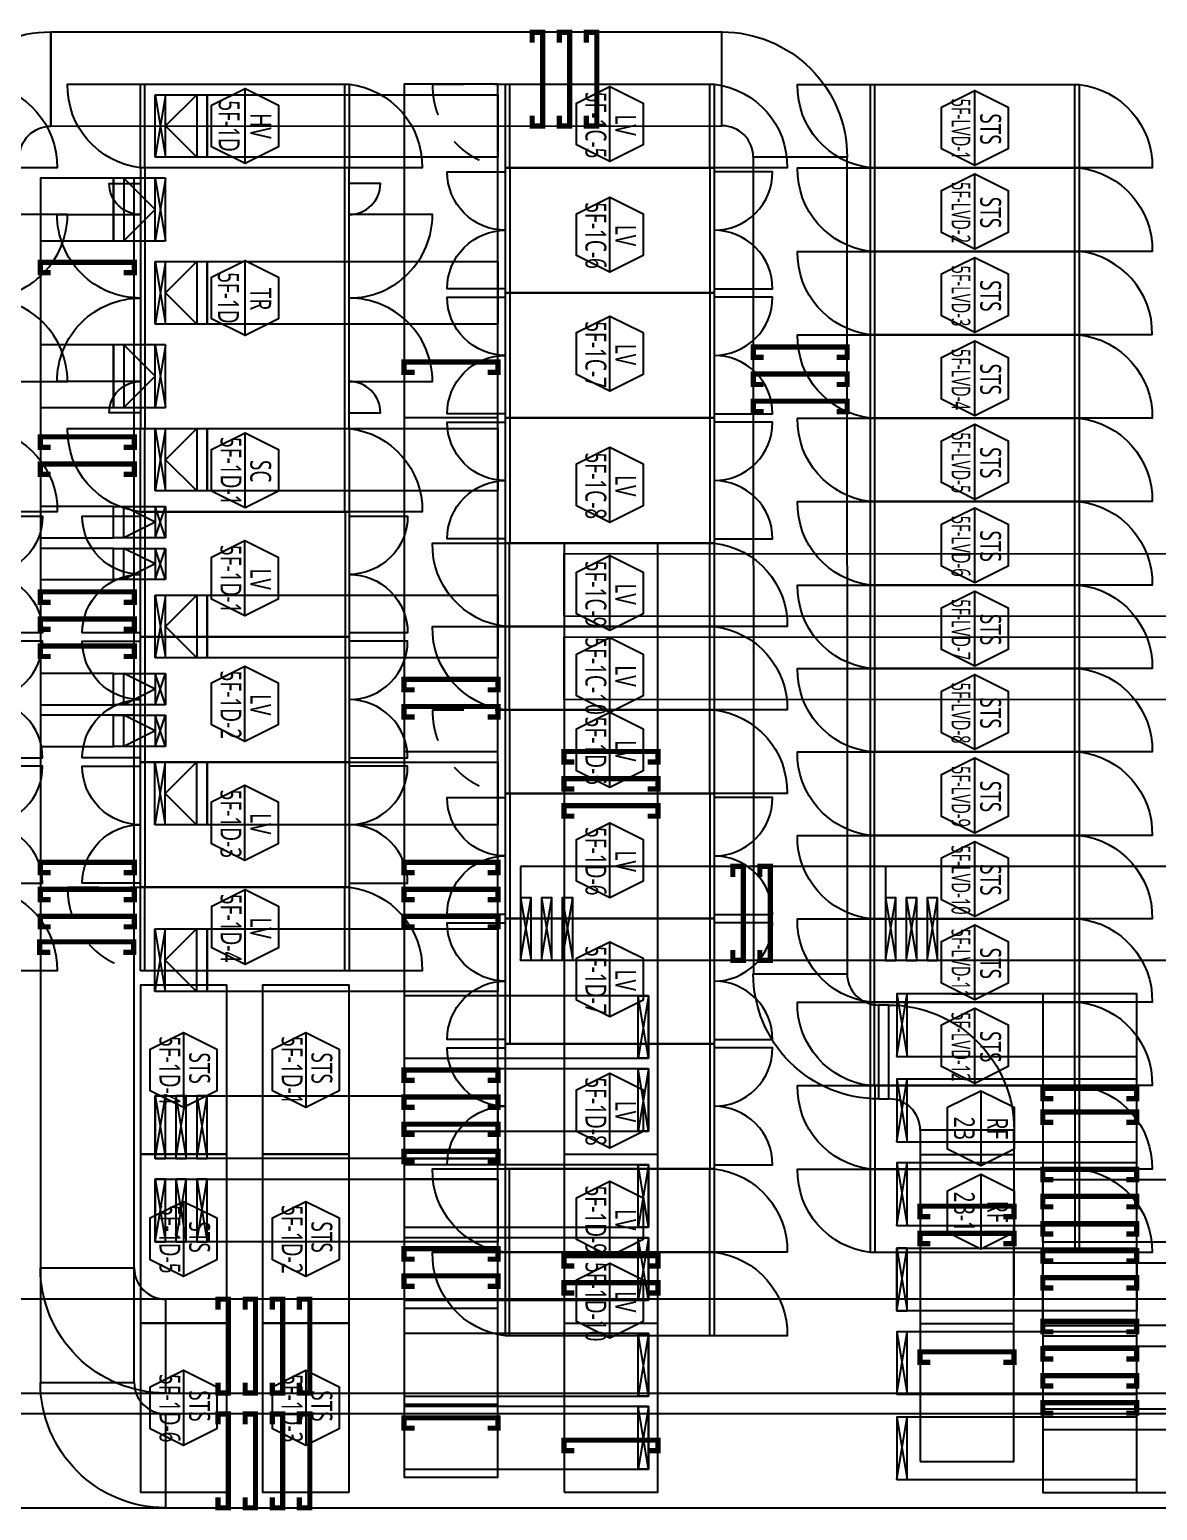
# Model space of a CAD drawing. Header units: millimetres. Extents: x -138191 to 245733, y -341087 to 835263.
# Drawn here: x 146491 to 157304, y 485530 to 499729 of the extents above; entities that cross this region are included whole.
import ezdxf
from ezdxf.enums import TextEntityAlignment as Align

# ---------------------------------------------------------------- set-up
doc = ezdxf.new("R2010")
doc.units = ezdxf.units.MM
doc.header["$LTSCALE"] = 300
doc.linetypes.add('D1', pattern=[3, 1, -1, 1])
for name, color, linetype in [('------00 Switch Gear', 3, 'Continuous'), ('------00 Switch Gear_Number', 1, 'Continuous'), ('-----26 Electrical Cable Tray_LV_STS1', 3, 'Continuous'), ('-----26 Electrical Cable Tray_LV_STS2', 2, 'Continuous'), ('-----26 Electrical Cable Tray_LV_STS3', 151, 'Continuous'), ('-----26 Electrical Cable Tray_LV_STSPDU_A', 181, 'Continuous'), ('-----26 Electrical Cable Tray_LV_STSPDU_B', 41, 'Continuous'), ('-----26 Electrical Cable Tray_LV_UPS', 6, 'Continuous')]:
    doc.layers.add(name, color=color, linetype=linetype)
doc.styles.add('ELEC', font='malgun.ttf')

# ---------------------------------------------------------------- blocks, each defined once
blk = doc.blocks.new('STS-R')
blk.add_lwpolyline([(886994, -128588), (888614, -128588), (888614, -129418), (886994, -129418), (886994, -128588)])
blk = doc.blocks.new('A$495596483691')
at = {"color": 0}
for p, q in [((100, 600), (0, 600)), ((0, 600), (0, 0)), ((500, 600), (100, 600)), ((500, 0), (500, 600)), ((0, 0), (100, 0)), ((100, 0), (500, 0))]:
    blk.add_line(p, q, dxfattribs=at)
at = {"color": 8}
for p, q in [((400, 300), (100, 600)), ((100, 600), (100, 0)), ((400, 0), (400, 600)), ((400, 600), (500, 0)), ((500, 600), (400, 0)), ((400, 300), (100, 0))]:
    blk.add_line(p, q, dxfattribs=at)
blk = doc.blocks.new('A$550585017316')
at = {"color": 0}
for p, q in [((400, 300), (0, 300)), ((0, 300), (0, 0)), ((500, 300), (400, 300)), ((500, 0), (500, 300)), ((0, 0), (400, 0)), ((400, 0), (500, 0))]:
    blk.add_line(p, q, dxfattribs=at)
at = {"color": 8}
for p, q in [((100, 0), (0, 300)), ((0, 0), (100, 300)), ((100, 150), (400, 300)), ((100, 300), (100, 0)), ((400, 0), (400, 300)), ((100, 150), (400, 0))]:
    blk.add_line(p, q, dxfattribs=at)

msp = doc.modelspace()

# ---------------------------------------------------------------- linework, layer by layer
at = {"layer": '------00 Switch Gear'}
for p, q in [((147594, 498405, 0), (147594, 499205, 0)), ((149512, 498405, 0), (149512, 499205, 0)), ((151094, 498405, 0), (151094, 499205, 0)), ((153012, 498405, 0), (153012, 499205, 0)), ((154593, 498403, 0), (154593, 499203, 0)), ((156513, 498403, 0), (156513, 499203, 0)), ((147598, 495905, 0), (147598, 498405, 0)), ((149512, 495905, 0), (149512, 498405, 0)), ((151096, 498405, 0), (151096, 497205, 0)), ((153014, 498405, 0), (153014, 497205, 0)), ((154593, 497603, 0), (154593, 498403, 0)), ((156513, 497603, 0), (156513, 498403, 0)), ((154593, 496803, 0), (154593, 497603, 0)), ((156513, 496803, 0), (156513, 497603, 0)), ((151096, 497205, 0), (151096, 496005, 0)), ((153014, 497205, 0), (153014, 496005, 0)), ((154593, 496003, 0), (154593, 496803, 0)), ((156513, 496003, 0), (156513, 496803, 0)), ((151096, 496005, 0), (151096, 494805, 0)), ((153014, 496005, 0), (153014, 494805, 0)), ((154593, 495203, 0), (154593, 496003, 0)), ((156513, 495203, 0), (156513, 496003, 0)), ((147594, 495105, 0), (147594, 495905, 0)), ((149514, 495105, 0), (149514, 495905, 0)), ((154593, 494403, 0), (154593, 495203, 0)), ((156513, 494403, 0), (156513, 495203, 0)), ((147597, 495105, 0), (147597, 493905, 0)), ((149515, 495105, 0), (149515, 493905, 0)), ((151093, 494005, 0), (151093, 494805, 0)), ((153013, 494005, 0), (153013, 494805, 0)), ((154593, 493603, 0), (154593, 494403, 0)), ((156513, 493603, 0), (156513, 494403, 0)), ((151093, 493205, 0), (151093, 494005, 0)), ((153013, 493205, 0), (153013, 494005, 0)), ((147597, 493905, 0), (147597, 492705, 0)), ((149515, 493905, 0), (149515, 492705, 0)), ((154593, 492803, 0), (154593, 493603, 0)), ((156513, 492803, 0), (156513, 493603, 0)), ((151094, 492405, 0), (151094, 493205, 0)), ((153012, 492405, 0), (153012, 493205, 0)), ((154592, 492003, 0), (154592, 492803, 0)), ((156512, 492003, 0), (156512, 492803, 0)), ((147597, 492705, 0), (147597, 491505, 0)), ((149515, 492705, 0), (149515, 491505, 0)), ((151096, 492405, 0), (151096, 491205, 0)), ((153014, 492405, 0), (153014, 491205, 0)), ((154592, 491203, 0), (154592, 492003, 0)), ((156512, 491203, 0), (156512, 492003, 0)), ((147595, 490705, 0), (147595, 491505, 0)), ((149513, 490705, 0), (149513, 491505, 0)), ((151096, 491205, 0), (151096, 490005, 0)), ((153014, 491205, 0), (153014, 490005, 0)), ((154592, 490403, 0), (154592, 491203, 0)), ((156512, 490403, 0), (156512, 491203, 0)), ((154592, 489603, 0), (154592, 490403, 0)), ((156512, 489603, 0), (156512, 490403, 0)), ((153014, 490005, 0), (153014, 488805, 0)), ((154595, 489603, 0), (154595, 488803, 0)), ((156513, 489603, 0), (156513, 488803, 0)), ((151093, 488005, 0), (151093, 488805, 0)), ((153013, 488005, 0), (153013, 488805, 0)), ((154595, 488803, 0), (154595, 488003, 0)), ((156513, 488803, 0), (156513, 488003, 0)), ((151093, 487205, 0), (151093, 488005, 0)), ((153013, 487205, 0), (153013, 488005, 0))]:
    msp.add_line(p, q, dxfattribs=at)
at = {"layer": '------00 Switch Gear', "elevation": 0}
for points in [[(146054, 499205, -0.385743), (146754, 498405), (146054, 498405)], [(147554, 498405, -0.385743), (146854, 499205), (147554, 499205)], [(149554, 499205, -0.385743), (150254, 498405), (149554, 498405)], [(153054, 499205, -0.385743), (153754, 498405), (153054, 498405)], [(154553, 498403, -0.385743), (153853, 499203), (154553, 499203)], [(156555, 499203, -0.385743), (157255, 498403), (156555, 498403)], [(154553, 497603, -0.385743), (153853, 498403), (154553, 498403)], [(156555, 498403, -0.385743), (157255, 497603), (156555, 497603)], [(146054, 496055), (146354, 496055, 0.414214), (146054, 496355), (146854, 496355, 0.414214), (146054, 497155, 0.414214), (146854, 497955), (146054, 497955, 0.414214), (146354, 498255), (146054, 498255)], [(147554, 496055), (147254, 496055, -0.414214), (147554, 496355), (146754, 496355, -0.414214), (147554, 497155, -0.414214), (146754, 497955), (147554, 497955, -0.414214), (147254, 498255), (147554, 498255)], [(149554, 496055), (149854, 496055, 0.414214), (149554, 496355), (150354, 496355, 0.414214), (149554, 497155, 0.414214), (150354, 497955), (149554, 497955, 0.414214), (149854, 498255), (149554, 498255)], [(151054, 497245), (150494, 497245, -0.414214), (151054, 497805, -0.414214), (150494, 498365), (151054, 498365)], [(153054, 497245), (153614, 497245, 0.414214), (153054, 497805, 0.414214), (153614, 498365), (153614, 498365), (153054, 498365)], [(154553, 496803, -0.385743), (153853, 497603), (154553, 497603)], [(151054, 496045), (150494, 496045, -0.414214), (151054, 496605, -0.414214), (150494, 497165), (151054, 497165)], [(153054, 496045), (153614, 496045, 0.414214), (153054, 496605, 0.414214), (153614, 497165), (153614, 497165), (153054, 497165)], [(154553, 496003, -0.385743), (153853, 496803), (154553, 496803)], [(156555, 496803, -0.385743), (157255, 496003), (156555, 496003)], [(154553, 495203, -0.385743), (153853, 496003), (154553, 496003)], [(156555, 496003, -0.385743), (157255, 495203), (156555, 495203)], [(146056, 495905, -0.385743), (146756, 495105), (146056, 495105)], [(147554, 495105, -0.385743), (146854, 495905), (147554, 495905)], [(149556, 495905, -0.385743), (150256, 495105), (149556, 495105)], [(151054, 494845), (150494, 494845, -0.414214), (151054, 495405, -0.414214), (150494, 495965), (151054, 495965)], [(151054, 494845), (150494, 494845, -0.414214), (151054, 495405, -0.414214), (150494, 495965), (151054, 495965)], [(153054, 494845), (153614, 494845, 0.414214), (153054, 495405, 0.414214), (153614, 495965), (153614, 495965), (153054, 495965)], [(154553, 494403, -0.385743), (153853, 495203), (154553, 495203)], [(156555, 495203, -0.385743), (157255, 494403), (156555, 494403)], [(146055, 495065), (146615, 495065), (146615, 495065, -0.414214), (146055, 494505, -0.414214), (146615, 493945), (146055, 493945)], [(147555, 493945), (146995, 493945, -0.414214), (147555, 494505, -0.414214), (146995, 495065), (147555, 495065)], [(149555, 495065), (150115, 495065), (150115, 495065, -0.414214), (149555, 494505, -0.414214), (150115, 493945), (149555, 493945)], [(151053, 494005, -0.385743), (150353, 494805), (151053, 494805)], [(153055, 494805, -0.385743), (153755, 494005), (153055, 494005)], [(154553, 493603, -0.385743), (153853, 494403), (154553, 494403)], [(156555, 494403, -0.385743), (157255, 493603), (156555, 493603)], [(151053, 493205, -0.385743), (150353, 494005), (151053, 494005)], [(153055, 494005, -0.385743), (153755, 493205), (153055, 493205)], [(146055, 492745), (146615, 492745, 0.414214), (146055, 493305, 0.414214), (146615, 493865), (146615, 493865), (146055, 493865)], [(147555, 492745), (146995, 492745, -0.414214), (147555, 493305, -0.414214), (146995, 493865), (147555, 493865)], [(149555, 492745), (150115, 492745, 0.414214), (149555, 493305, 0.414214), (150115, 493865), (150115, 493865), (149555, 493865)], [(154553, 492803, -0.385743), (153853, 493603), (154553, 493603)], [(156555, 493603, -0.385743), (157255, 492803), (156555, 492803)], [(153054, 493205, -0.385743), (153754, 492405), (153054, 492405)], [(154552, 492003, -0.385743), (153852, 492803), (154552, 492803)], [(156554, 492803, -0.385743), (157254, 492003), (156554, 492003)], [(146055, 491545), (146615, 491545, 0.414214), (146055, 492105, 0.414214), (146615, 492665), (146615, 492665), (146055, 492665)], [(147555, 491545), (146995, 491545, -0.414214), (147555, 492105, -0.414214), (146995, 492665), (147555, 492665)], [(149555, 491545), (150115, 491545, 0.414214), (149555, 492105, 0.414214), (150115, 492665), (150115, 492665), (149555, 492665)], [(151054, 491245), (150494, 491245, -0.414214), (151054, 491805, -0.414214), (150494, 492365), (151054, 492365)], [(153054, 491245), (153614, 491245, 0.414214), (153054, 491805, 0.414214), (153614, 492365), (153614, 492365), (153054, 492365)], [(154552, 491203, -0.385743), (153852, 492003), (154552, 492003)], [(156554, 492003, -0.385743), (157254, 491203), (156554, 491203)], [(146055, 491505, -0.385743), (146755, 490705), (146055, 490705)], [(149555, 491505, -0.385743), (150255, 490705), (149555, 490705)], [(151054, 490045), (150494, 490045, -0.414214), (151054, 490605, -0.414214), (150494, 491165), (151054, 491165)], [(153054, 490045), (153614, 490045, 0.414214), (153054, 490605, 0.414214), (153614, 491165), (153614, 491165), (153054, 491165)], [(154552, 490403, -0.385743), (153852, 491203), (154552, 491203)], [(156554, 491203, -0.385743), (157254, 490403), (156554, 490403)], [(154552, 489603, -0.385743), (153852, 490403), (154552, 490403)], [(156554, 490403, -0.385743), (157254, 489603), (156554, 489603)], [(151054, 488845), (150494, 488845, -0.414214), (151054, 489405, -0.414214), (150494, 489965), (151054, 489965)], [(151054, 488845), (150494, 488845, -0.414214), (151054, 489405, -0.414214), (150494, 489965), (151054, 489965)], [(151054, 488845), (150494, 488845, -0.414214), (151054, 489405, -0.414214), (150494, 489965), (151054, 489965)], [(151054, 488845), (150494, 488845, -0.414214), (151054, 489405, -0.414214), (150494, 489965), (151054, 489965)], [(153054, 488845), (153614, 488845, 0.414214), (153054, 489405, 0.414214), (153614, 489965), (153614, 489965), (153054, 489965)], [(154553, 488803, -0.385743), (153853, 489603), (154553, 489603)], [(156553, 489603, -0.385743), (157253, 488803), (156553, 488803)], [(151053, 488005, -0.385743), (150353, 488805), (151053, 488805)], [(153055, 488805, -0.385743), (153755, 488005), (153055, 488005)], [(154553, 488003, -0.385743), (153853, 488803), (154553, 488803)], [(156553, 488803, -0.385743), (157253, 488003), (156553, 488003)], [(151053, 487205, -0.385743), (150353, 488005), (151053, 488005)], [(153055, 488005, -0.385743), (153755, 487205), (153055, 487205)]]:
    msp.add_lwpolyline(points, format="xyb", dxfattribs=at)
for points in [[(147554, 498405), (147554, 499205), (149554, 499205), (149554, 498405)], [(151054, 498405), (151054, 499205), (153054, 499205), (153054, 498405)], [(154553, 498403), (154553, 499203), (156555, 499203), (156555, 498403)], [(149554, 495905), (149554, 498405), (147554, 498405), (147554, 495905)], [(153054, 498405), (153054, 497205), (151054, 497205), (151054, 498405)], [(154553, 497603), (154553, 498403), (156555, 498403), (156555, 497603)], [(154553, 496803), (154553, 497603), (156555, 497603), (156555, 496803)], [(153054, 497205), (153054, 496005), (151054, 496005), (151054, 497205)], [(154553, 496003), (154553, 496803), (156555, 496803), (156555, 496003)], [(153054, 496005), (153054, 494805), (151054, 494805), (151054, 496005)], [(154553, 495203), (154553, 496003), (156555, 496003), (156555, 495203)], [(147554, 495105), (147554, 495905), (149556, 495905), (149556, 495105)], [(154553, 494403), (154553, 495203), (156555, 495203), (156555, 494403)], [(149555, 495105), (149555, 493905), (147555, 493905), (147555, 495105)], [(151053, 494005), (151053, 494805), (153055, 494805), (153055, 494005)], [(154553, 493603), (154553, 494403), (156555, 494403), (156555, 493603)], [(151053, 493205), (151053, 494005), (153055, 494005), (153055, 493205)], [(149555, 493905), (149555, 492705), (147555, 492705), (147555, 493905)], [(154553, 492803), (154553, 493603), (156555, 493603), (156555, 492803)], [(151054, 492405), (151054, 493205), (153054, 493205), (153054, 492405)], [(154552, 492003), (154552, 492803), (156554, 492803), (156554, 492003)], [(149555, 492705), (149555, 491505), (147555, 491505), (147555, 492705)], [(153054, 492405), (153054, 491205), (151054, 491205), (151054, 492405)], [(154552, 491203), (154552, 492003), (156554, 492003), (156554, 491203)], [(147555, 490705), (147555, 491505), (149555, 491505), (149555, 490705)], [(153054, 491205), (153054, 490005), (151054, 490005), (151054, 491205)], [(154552, 490403), (154552, 491203), (156554, 491203), (156554, 490403)], [(154552, 489603), (154552, 490403), (156554, 490403), (156554, 489603)], [(153054, 490005), (153054, 488805), (151054, 488805), (151054, 490005)], [(156553, 489603), (156553, 488803), (154553, 488803), (154553, 489603)], [(151053, 488005), (151053, 488805), (153055, 488805), (153055, 488005)], [(156553, 488803), (156553, 488003), (154553, 488003), (154553, 488803)], [(151053, 487205), (151053, 488005), (153055, 488005), (153055, 487205)]]:
    msp.add_lwpolyline(points, close=True, dxfattribs=at)
at = {"layer": '------00 Switch Gear', "linetype": 'D1', "elevation": 0}
for points in [[(151054, 498405, -0.385743), (150354, 499205), (151054, 499205)], [(151054, 492405, -0.385743), (150354, 493205), (151054, 493205)], [(147555, 490705, -0.385743), (146855, 491505), (147555, 491505)]]:
    msp.add_lwpolyline(points, format="xyb", dxfattribs=at)
at = {"layer": '------00 Switch Gear', "elevation": 0}
msp.add_lwpolyline([(157255, 496803), (156555, 496803)], dxfattribs=at)
at = {"layer": '------00 Switch Gear'}
msp.add_arc((156463, 496817, 0), 791, 358.9984, 83.3735, dxfattribs=at)
at = {"layer": '------00 Switch Gear_Number', "elevation": 0}
for points in [[(148556, 498445), (148556, 499165), (148876, 499005), (148876, 498605), (148556, 498445), (148236, 498605), (148236, 499005), (148556, 499165)], [(152054, 498463), (152054, 499183), (152374, 499024), (152374, 498623), (152054, 498463), (151734, 498623), (151734, 499024), (152054, 499183)], [(155554, 498425), (155554, 499145), (155874, 498986), (155874, 498585), (155554, 498425), (155234, 498585), (155234, 498986), (155554, 499145)], [(155554, 497625), (155554, 498345), (155874, 498186), (155874, 497785), (155554, 497625), (155234, 497785), (155234, 498186), (155554, 498345)], [(152054, 497404), (152054, 498124), (152374, 497964), (152374, 497564), (152054, 497404), (151734, 497564), (151734, 497964), (152054, 498124)], [(155554, 496825), (155554, 497545), (155874, 497386), (155874, 496985), (155554, 496825), (155234, 496985), (155234, 497386), (155554, 497545)], [(148556, 496795), (148556, 497515), (148876, 497355), (148876, 496955), (148556, 496795), (148236, 496955), (148236, 497355), (148556, 497515)], [(152054, 496263), (152054, 496983), (152374, 496824), (152374, 496423), (152054, 496263), (151734, 496423), (151734, 496824), (152054, 496983)], [(155554, 496025), (155554, 496745), (155874, 496586), (155874, 496185), (155554, 496025), (155234, 496185), (155234, 496586), (155554, 496745)], [(148556, 495144), (148556, 495864), (148876, 495704), (148876, 495304), (148556, 495144), (148236, 495304), (148236, 495704), (148556, 495864)], [(155554, 495225), (155554, 495945), (155874, 495786), (155874, 495385), (155554, 495225), (155234, 495385), (155234, 495786), (155554, 495945)], [(152054, 495004), (152054, 495724), (152374, 495564), (152374, 495164), (152054, 495004), (151734, 495164), (151734, 495564), (152054, 495724)], [(155554, 494425), (155554, 495145), (155874, 494986), (155874, 494585), (155554, 494425), (155234, 494585), (155234, 494986), (155554, 495145)], [(148555, 494109), (148555, 494829), (148875, 494669), (148875, 494268), (148555, 494109), (148235, 494268), (148235, 494669), (148555, 494829)], [(152054, 493966), (152054, 494686), (152374, 494527), (152374, 494126), (152054, 493966), (151734, 494126), (151734, 494527), (152054, 494686)], [(155554, 493625), (155554, 494345), (155874, 494186), (155874, 493785), (155554, 493625), (155234, 493785), (155234, 494186), (155554, 494345)], [(152054, 493180), (152054, 493900), (152374, 493741), (152374, 493340), (152054, 493180), (151734, 493340), (151734, 493741), (152054, 493900)], [(148555, 492904), (148555, 493624), (148875, 493464), (148875, 493064), (148555, 492904), (148235, 493064), (148235, 493464), (148555, 493624)], [(155554, 492825), (155554, 493545), (155874, 493386), (155874, 492985), (155554, 492825), (155234, 492985), (155234, 493386), (155554, 493545)], [(152054, 492463), (152054, 493183), (152374, 493024), (152374, 492623), (152054, 492463), (151734, 492623), (151734, 493024), (152054, 493183)], [(155554, 492025), (155554, 492745), (155874, 492586), (155874, 492185), (155554, 492025), (155234, 492185), (155234, 492586), (155554, 492745)], [(148555, 491763), (148555, 492483), (148875, 492324), (148875, 491923), (148555, 491763), (148235, 491923), (148235, 492324), (148555, 492483)], [(152054, 491404), (152054, 492124), (152374, 491964), (152374, 491564), (152054, 491404), (151734, 491564), (151734, 491964), (152054, 492124)], [(155554, 491225), (155554, 491945), (155874, 491786), (155874, 491385), (155554, 491225), (155234, 491385), (155234, 491786), (155554, 491945)], [(148557, 490763), (148557, 491483), (148877, 491324), (148877, 490923), (148557, 490763), (148237, 490923), (148237, 491324), (148557, 491483)], [(155554, 490425), (155554, 491145), (155874, 490986), (155874, 490585), (155554, 490425), (155234, 490585), (155234, 490986), (155554, 491145)], [(152054, 490263), (152054, 490983), (152374, 490824), (152374, 490423), (152054, 490263), (151734, 490423), (151734, 490824), (152054, 490983)], [(155554, 489625), (155554, 490345), (155874, 490186), (155874, 489785), (155554, 489625), (155234, 489785), (155234, 490186), (155554, 490345)], [(152054, 489004), (152054, 489724), (152374, 489564), (152374, 489164), (152054, 489004), (151734, 489164), (151734, 489564), (152054, 489724)], [(152054, 487966), (152054, 488686), (152374, 488527), (152374, 488126), (152054, 487966), (151734, 488126), (151734, 488527), (152054, 488686)], [(152054, 487180), (152054, 487900), (152374, 487741), (152374, 487340), (152054, 487180), (151734, 487340), (151734, 487741), (152054, 487900)]]:
    msp.add_lwpolyline(points, dxfattribs=at)
at = {"layer": '------00 Switch Gear_Number', "color": 1, "elevation": 0}
for points in [[(147966, 490113), (147966, 489393), (147646, 489553), (147646, 489954), (147966, 490113), (148286, 489954), (148286, 489553), (147966, 489393)], [(149138, 490113), (149138, 489393), (148818, 489553), (148818, 489954), (149138, 490113), (149458, 489954), (149458, 489553), (149138, 489393)], [(155612, 489554), (155612, 488834), (155292, 488994), (155292, 489395), (155612, 489554), (155932, 489395), (155932, 488994), (155612, 488834)], [(155612, 488754), (155612, 488034), (155292, 488194), (155292, 488595), (155612, 488754), (155932, 488595), (155932, 488194), (155612, 488034)], [(147966, 488493), (147966, 487773), (147646, 487933), (147646, 488334), (147966, 488493), (148286, 488334), (148286, 487933), (147966, 487773)], [(149138, 488493), (149138, 487773), (148818, 487933), (148818, 488334), (149138, 488493), (149458, 488334), (149458, 487933), (149138, 487773)], [(147966, 486873), (147966, 486153), (147646, 486313), (147646, 486714), (147966, 486873), (148286, 486714), (148286, 486313), (147966, 486153)], [(149138, 486873), (149138, 486153), (148818, 486313), (148818, 486714), (149138, 486873), (149458, 486714), (149458, 486313), (149138, 486153)]]:
    msp.add_lwpolyline(points, dxfattribs=at)
at = {"layer": '-----26 Electrical Cable Tray_LV_STS1', "elevation": 0}
for points in [[(151615, 488945), (152515, 488945), (152515, 494805), (151615, 494805)], [(151615, 487325), (152515, 487325), (152515, 494805), (151615, 494805)], [(151615, 485705), (152515, 485705), (152515, 494805), (151615, 494805)], [(158294, 494103), (151615, 494105), (151615, 494705), (158294, 494703)], [(151615, 494105), (151615, 494705), (158494, 494703), (158494, 494103)], [(151615, 494105), (151615, 494705), (158694, 494703), (158694, 494103)], [(158294, 493303), (151615, 493305), (151615, 493905), (158294, 493903)], [(151615, 493305), (151615, 493905), (158494, 493903), (158494, 493303)], [(151615, 493305), (151615, 493905), (158694, 493903), (158694, 493303)], [(154906, 489065), (154906, 489665), (154806, 489665), (154806, 489065)], [(154806, 489065), (157105, 489065), (157105, 489665), (154806, 489665)], [(156205, 487303), (157105, 487303), (157105, 489665), (156205, 489665)], [(156205, 485703), (157105, 485703), (157105, 488803), (156205, 488803)], [(156205, 487203), (157105, 487203), (157105, 488803), (156205, 488803)], [(158694, 488103), (156205, 488103), (156205, 488703), (158694, 488703)], [(154906, 487445), (154906, 488045), (154806, 488045), (154806, 487445)], [(157105, 487445), (154806, 487445), (154806, 488045), (157105, 488045)], [(158294, 487303), (156205, 487303), (156205, 487903), (158294, 487903)], [(158694, 487303), (156205, 487303), (156205, 487903), (158694, 487903)], [(154906, 485825), (154906, 486425), (154806, 486425), (154806, 485825)], [(154806, 485825), (157105, 485825), (157105, 486425), (154806, 486425)]]:
    msp.add_lwpolyline(points, close=True, dxfattribs=at)
at = {"layer": '-----26 Electrical Cable Tray_LV_STS1', "ltscale": 7.5, "const_width": 50, "elevation": 0}
for points in [[(151715, 492707), (151615, 492707), (151615, 492807), (152515, 492807), (152515, 492707), (152415, 492707)], [(151715, 492447), (151615, 492447), (151615, 492547), (152515, 492547), (152515, 492447), (152415, 492447)], [(151715, 492187), (151615, 492187), (151615, 492287), (152515, 492287), (152515, 492187), (152415, 492187)], [(156305, 489251), (156205, 489251), (156205, 489351), (157105, 489351), (157105, 489251), (157005, 489251)], [(156305, 488181), (156205, 488181), (156205, 488281), (157105, 488281), (157105, 488181), (157005, 488181)], [(156305, 487921), (156205, 487921), (156205, 488021), (157105, 488021), (157105, 487921), (157005, 487921)], [(151715, 487873), (151615, 487873), (151615, 487973), (152515, 487973), (152515, 487873), (152415, 487873)], [(156305, 487662), (156205, 487662), (156205, 487762), (157105, 487762), (157105, 487662), (157005, 487662)], [(151715, 487614), (151615, 487614), (151615, 487714), (152515, 487714), (152515, 487614), (152415, 487614)], [(156305, 486462), (156205, 486462), (156205, 486562), (157105, 486562), (157105, 486462), (157005, 486462)], [(151715, 486103), (151615, 486103), (151615, 486203), (152515, 486203), (152515, 486103), (152415, 486103)]]:
    msp.add_lwpolyline(points, dxfattribs=at)
at = {"layer": '-----26 Electrical Cable Tray_LV_STS1', "elevation": 0}
for points in [[(154806, 489065), (154906, 489665)], [(154806, 489665), (154906, 489065)], [(154806, 487445), (154906, 488045)], [(154806, 488045), (154906, 487445)], [(154806, 485825), (154906, 486425)], [(154806, 486425), (154906, 485825)]]:
    msp.add_lwpolyline(points, dxfattribs=at)
at = {"layer": '-----26 Electrical Cable Tray_LV_STS2', "elevation": 0}
for points in [[(154906, 489883), (154906, 490483), (154806, 490483), (154806, 489883)], [(154806, 489883), (157105, 489883), (157105, 490483), (154806, 490483)], [(157105, 490483), (156205, 490483), (156205, 486503), (157105, 486503)], [(150981, 489765), (150081, 489765), (150081, 488905), (150981, 488905)], [(150081, 489165), (152426, 489165), (152426, 489765), (150081, 489765)], [(152326, 489165), (152326, 489765), (152426, 489765), (152426, 489165)], [(147693, 489505), (150981, 489505), (150981, 488905), (147693, 488905)], [(147793, 488905), (147793, 489505), (147693, 489505), (147693, 488905)], [(147993, 488905), (147993, 489505), (147893, 489505), (147893, 488905)], [(148193, 488905), (148193, 489505), (148093, 489505), (148093, 488905)], [(150981, 489494), (150081, 489494), (150081, 487468), (150981, 487468)], [(154906, 488263), (154906, 488863), (154806, 488863), (154806, 488263)], [(154806, 488263), (157105, 488263), (157105, 488863), (154806, 488863)], [(157105, 488863), (156205, 488863), (156205, 485703), (157105, 485703)], [(147693, 488705), (150981, 488705), (150981, 488105), (147693, 488105)], [(147793, 488105), (147793, 488705), (147693, 488705), (147693, 488105)], [(147993, 488105), (147993, 488705), (147893, 488705), (147893, 488105)], [(148193, 488105), (148193, 488705), (148093, 488705), (148093, 488105)], [(150981, 488705), (150081, 488705), (150081, 485847), (150981, 485847)], [(150081, 487545), (152426, 487545), (152426, 488145), (150081, 488145)], [(152326, 487545), (152326, 488145), (152426, 488145), (152426, 487545)], [(154906, 486643), (154906, 487243), (154806, 487243), (154806, 486643)], [(154806, 486643), (157105, 486643), (157105, 487243), (154806, 487243)], [(157105, 487243), (156205, 487243), (156205, 485703), (157105, 485703)], [(158694, 487103), (156205, 487103), (156205, 486503), (158694, 486503)], [(150081, 485925), (152426, 485925), (152426, 486525), (150081, 486525)], [(152326, 485925), (152326, 486525), (152426, 486525), (152426, 485925)], [(158694, 486303), (156205, 486303), (156205, 485703), (158694, 485703)]]:
    msp.add_lwpolyline(points, close=True, dxfattribs=at)
for points in [[(154806, 489883), (154906, 490483)], [(154806, 490483), (154906, 489883)], [(152426, 489165), (152326, 489765)], [(152426, 489765), (152326, 489165)], [(147693, 488905), (147793, 489505)], [(147693, 489505), (147793, 488905)], [(147893, 488905), (147993, 489505)], [(147893, 489505), (147993, 488905)], [(148093, 488905), (148193, 489505)], [(148093, 489505), (148193, 488905)], [(154806, 488263), (154906, 488863)], [(154806, 488863), (154906, 488263)], [(147693, 488105), (147793, 488705)], [(147693, 488705), (147793, 488105)], [(147893, 488105), (147993, 488705)], [(147893, 488705), (147993, 488105)], [(148093, 488105), (148193, 488705)], [(148093, 488705), (148193, 488105)], [(152426, 487545), (152326, 488145)], [(152426, 488145), (152326, 487545)], [(154806, 486643), (154906, 487243)], [(154806, 487243), (154906, 486643)], [(152426, 486525), (152326, 485925)], [(152426, 485925), (152326, 486525)]]:
    msp.add_lwpolyline(points, dxfattribs=at)
at = {"layer": '-----26 Electrical Cable Tray_LV_STS2', "ltscale": 7.5, "const_width": 50, "elevation": 0}
for points in [[(156305, 489478), (156205, 489478), (156205, 489578), (157105, 489578), (157105, 489478), (157005, 489478)], [(150181, 489134), (150081, 489134), (150081, 489234), (150981, 489234), (150981, 489134), (150881, 489134)], [(150181, 488874), (150081, 488874), (150081, 488974), (150981, 488974), (150981, 488874), (150881, 488874)], [(156305, 488701), (156205, 488701), (156205, 488801), (157105, 488801), (157105, 488701), (157005, 488701)], [(156305, 488441), (156205, 488441), (156205, 488541), (157105, 488541), (157105, 488441), (157005, 488441)], [(150181, 487679), (150081, 487679), (150081, 487779), (150981, 487779), (150981, 487679), (150881, 487679)], [(156305, 487242), (156205, 487242), (156205, 487342), (157105, 487342), (157105, 487242), (157005, 487242)], [(156305, 486982), (156205, 486982), (156205, 487082), (157105, 487082), (157105, 486982), (157005, 486982)], [(156305, 486722), (156205, 486722), (156205, 486822), (157105, 486822), (157105, 486722), (157005, 486722)], [(150181, 486318), (150081, 486318), (150081, 486418), (150981, 486418), (150981, 486318), (150881, 486318)]]:
    msp.add_lwpolyline(points, dxfattribs=at)
at = {"layer": '-----26 Electrical Cable Tray_LV_STS3', "elevation": 0}
for points in [[(146394, 498504), (146394, 498504, -0.414214), (146694, 498804), (146694, 498804), (146694, 499704, 0.414214), (145494, 498504)], [(146394, 498504), (146394, 498504, -0.414214), (146694, 498804), (146694, 498804), (146694, 499704, 0.414214), (145494, 498504)], [(146394, 498504), (146394, 498504, -0.414214), (146694, 498804), (146694, 498804), (146694, 499704, 0.414214), (145494, 498504)], [(153429, 498507), (153429, 498507, 0.414214), (153129, 498807), (153129, 498807), (153129, 499707, -0.414214), (154329, 498507)], [(153429, 498507), (153429, 498507, 0.414214), (153129, 498807), (153129, 498807), (153129, 499707, -0.414214), (154329, 498507)], [(153429, 498507), (153429, 498507, 0.414214), (153129, 498807), (153129, 498807), (153129, 499707, -0.414214), (154329, 498507)], [(154329, 490676), (154329, 490676, 0.414214), (154629, 490376), (154629, 490376), (154629, 489476, -0.414214), (153429, 490676)], [(154329, 490676), (154329, 490676, 0.414214), (154629, 490376), (154629, 490376), (154629, 489476, -0.414214), (153429, 490676)], [(154329, 490676), (154329, 490676, 0.414214), (154629, 490376), (154629, 490376), (154629, 489476, -0.414214), (153429, 490676)], [(155030, 489176), (155030, 489176, 0.414214), (154730, 489476), (154730, 489476), (154730, 490376, -0.414214), (155930, 489176)], [(155030, 489176), (155030, 489176, 0.414214), (154730, 489476), (154730, 489476), (154730, 490376, -0.414214), (155930, 489176)], [(155030, 489176), (155030, 489176, 0.414214), (154730, 489476), (154730, 489476), (154730, 490376, -0.414214), (155930, 489176)]]:
    msp.add_lwpolyline(points, format="xyb", close=True, dxfattribs=at)
for points in [[(153129, 498807), (153129, 499707), (146694, 499704), (146694, 498804)], [(153129, 498806), (153129, 499706), (146694, 499704), (146694, 498804)], [(153129, 498806), (153129, 499706), (146694, 499704), (146694, 498804)], [(148193, 499105), (150981, 499105), (150981, 498505), (148193, 498505)], [(150081, 489865), (150981, 489865), (150981, 499205), (150081, 499205)], [(153431, 490676), (154331, 490676), (154329, 498507), (153429, 498507)], [(153431, 490676), (154331, 490676), (154329, 498507), (153429, 498507)], [(153431, 490676), (154331, 490676), (154329, 498507), (153429, 498507)], [(148193, 497505), (150981, 497505), (150981, 496905), (148193, 496905)], [(150081, 488245), (150981, 488245), (150981, 496005), (150081, 496005)], [(148193, 495905), (150981, 495905), (150981, 495305), (148193, 495305)], [(148193, 494305), (150981, 494305), (150981, 493705), (148193, 493705)], [(150081, 486548), (150981, 486548), (150981, 492805), (150081, 492805)], [(148192, 492705), (150980, 492705), (150980, 492105), (148192, 492105)], [(148192, 491105), (150980, 491105), (150980, 490505), (148192, 490505)], [(150081, 489865), (152426, 489865), (152426, 490465), (150081, 490465)], [(152326, 489865), (152326, 490465), (152426, 490465), (152426, 489865)], [(154730, 490376), (154629, 490376), (154629, 489476), (154730, 489476)], [(154730, 490376), (154629, 490376), (154629, 489476), (154730, 489476)], [(154730, 490376), (154629, 490376), (154629, 489476), (154730, 489476)], [(155028, 485998), (155928, 485998), (155930, 489176), (155030, 489176)], [(155028, 487323), (155928, 487323), (155930, 489176), (155030, 489176)], [(155030, 488943), (155930, 488943), (155928, 489176), (155028, 489176)], [(150081, 488245), (152426, 488245), (152426, 488845), (150081, 488845)], [(152326, 488245), (152326, 488845), (152426, 488845), (152426, 488245)], [(150081, 486625), (152426, 486625), (152426, 487225), (150081, 487225)], [(152326, 486625), (152326, 487225), (152426, 487225), (152426, 486625)]]:
    msp.add_lwpolyline(points, close=True, dxfattribs=at)
at = {"layer": '-----26 Electrical Cable Tray_LV_STS3', "ltscale": 7.5, "const_width": 50, "elevation": 0}
for points in [[(151309, 499604), (151309, 499704), (151409, 499704), (151409, 498804), (151309, 498804), (151309, 498904)], [(151569, 499604), (151569, 499704), (151669, 499704), (151669, 498804), (151569, 498804), (151569, 498904)], [(151829, 499604), (151829, 499704), (151929, 499704), (151929, 498804), (151829, 498804), (151829, 498904)], [(153529, 496586), (153429, 496586), (153429, 496686), (154329, 496686), (154329, 496586), (154229, 496586)], [(150181, 496442), (150081, 496442), (150081, 496542), (150981, 496542), (150981, 496442), (150881, 496442)], [(153529, 496326), (153429, 496326), (153429, 496426), (154329, 496426), (154329, 496326), (154229, 496326)], [(153529, 496066), (153429, 496066), (153429, 496166), (154329, 496166), (154329, 496066), (154229, 496066)], [(150181, 493398), (150081, 493398), (150081, 493498), (150981, 493498), (150981, 493398), (150881, 493398)], [(150181, 493138), (150081, 493138), (150081, 493238), (150981, 493238), (150981, 493138), (150881, 493138)], [(150181, 491645), (150081, 491645), (150081, 491745), (150981, 491745), (150981, 491645), (150881, 491645)], [(150181, 491386), (150081, 491386), (150081, 491486), (150981, 491486), (150981, 491386), (150881, 491386)], [(150181, 491126), (150081, 491126), (150081, 491226), (150981, 491226), (150981, 491126), (150881, 491126)], [(150181, 489653), (150081, 489653), (150081, 489753), (150981, 489753), (150981, 489653), (150881, 489653)], [(150181, 489394), (150081, 489394), (150081, 489494), (150981, 489494), (150981, 489394), (150881, 489394)], [(155128, 488347), (155028, 488347), (155028, 488447), (155928, 488447), (155928, 488347), (155828, 488347)], [(155128, 488087), (155028, 488087), (155028, 488187), (155928, 488187), (155928, 488087), (155828, 488087)], [(150181, 487939), (150081, 487939), (150081, 488039), (150981, 488039), (150981, 487939), (150881, 487939)], [(155128, 486950), (155028, 486950), (155028, 487050), (155928, 487050), (155928, 486950), (155828, 486950)]]:
    msp.add_lwpolyline(points, dxfattribs=at)
at = {"layer": '-----26 Electrical Cable Tray_LV_STS3', "elevation": 0}
for points in [[(152426, 489865), (152326, 490465)], [(152426, 490465), (152326, 489865)], [(152426, 488245), (152326, 488845)], [(152426, 488845), (152326, 488245)], [(152426, 486625), (152326, 487225)], [(152426, 487225), (152326, 486625)]]:
    msp.add_lwpolyline(points, dxfattribs=at)
at = {"layer": '-----26 Electrical Cable Tray_LV_STSPDU_A', "elevation": 0}
for points in [[(146594, 497705), (147294, 497705), (147294, 498305), (146594, 498305)], [(146594, 487855), (147494, 487855), (147494, 498305), (146594, 498305)], [(146594, 494855), (147294, 494855), (147294, 495155), (146594, 495155)], [(146594, 494455), (147294, 494455), (147294, 494755), (146594, 494755)], [(147794, 487555), (147794, 486655), (169050, 486655), (169050, 487555)], [(147794, 487555), (147794, 486655), (169050, 486655), (169050, 487555)]]:
    msp.add_lwpolyline(points, close=True, dxfattribs=at)
at = {"layer": '-----26 Electrical Cable Tray_LV_STSPDU_A', "ltscale": 7.5, "const_width": 50, "elevation": 0}
for points in [[(146694, 497398), (146594, 497398), (146594, 497498), (147494, 497498), (147494, 497398), (147394, 497398)], [(146694, 495724), (146594, 495724), (146594, 495824), (147494, 495824), (147494, 495724), (147394, 495724)], [(146694, 494238), (146594, 494238), (146594, 494338), (147494, 494338), (147494, 494238), (147394, 494238)], [(146694, 493978), (146594, 493978), (146594, 494078), (147494, 494078), (147494, 493978), (147394, 493978)], [(146694, 491645), (146594, 491645), (146594, 491745), (147494, 491745), (147494, 491645), (147394, 491645)], [(146694, 491386), (146594, 491386), (146594, 491486), (147494, 491486), (147494, 491386), (147394, 491386)], [(148297, 487455), (148297, 487555), (148397, 487555), (148397, 486655), (148297, 486655), (148297, 486755)], [(148557, 487455), (148557, 487555), (148657, 487555), (148657, 486655), (148557, 486655), (148557, 486755)], [(148817, 487455), (148817, 487555), (148917, 487555), (148917, 486655), (148817, 486655), (148817, 486755)]]:
    msp.add_lwpolyline(points, dxfattribs=at)
at = {"layer": '-----26 Electrical Cable Tray_LV_STSPDU_A', "elevation": 0}
msp.add_lwpolyline([(147494, 487855), (147494, 487855, 0.414214), (147794, 487555), (147794, 487555), (147794, 486655, -0.414214), (146594, 487855)], format="xyb", close=True, dxfattribs=at)
msp.add_lwpolyline([(147494, 487855), (147494, 487855, 0.414214), (147794, 487555), (147794, 487555), (147794, 486655, -0.414214), (146594, 487855)], format="xyb", close=True, dxfattribs=at)
at = {"layer": '-----26 Electrical Cable Tray_LV_STSPDU_A'}
msp.add_lwpolyline([(144294, 487555), (144294, 486655), (169050, 486655), (169050, 487555)], close=True, dxfattribs=at)
msp.add_lwpolyline([(144294, 487555), (144294, 486655), (169050, 486655), (169050, 487555)], close=True, dxfattribs=at)
at = {"layer": '-----26 Electrical Cable Tray_LV_STSPDU_A', "ltscale": 7.5, "const_width": 50}
msp.add_lwpolyline([(149077, 487455), (149077, 487555), (149177, 487555), (149177, 486655), (149077, 486655), (149077, 486755)], dxfattribs=at)
at = {"layer": '-----26 Electrical Cable Tray_LV_STSPDU_B', "elevation": 0}
for points in [[(146594, 496105), (147294, 496105), (147294, 496705), (146594, 496705)], [(146594, 486755), (147494, 486755), (147494, 496705), (146594, 496705)], [(146594, 493255), (147294, 493255), (147294, 493555), (146594, 493555)], [(146594, 492855), (147294, 492855), (147294, 493155), (146594, 493155)], [(146594, 486755), (147494, 486755), (147494, 493155), (146594, 493155)], [(147794, 486455), (147794, 485555), (167954, 485555), (167954, 486455)], [(147794, 486455), (147794, 485555), (167954, 485555), (167954, 486455)]]:
    msp.add_lwpolyline(points, close=True, dxfattribs=at)
at = {"layer": '-----26 Electrical Cable Tray_LV_STSPDU_B', "ltscale": 7.5, "const_width": 50, "elevation": 0}
for points in [[(146694, 495464), (146594, 495464), (146594, 495564), (147494, 495564), (147494, 495464), (147394, 495464)], [(146694, 493718), (146594, 493718), (146594, 493818), (147494, 493818), (147494, 493718), (147394, 493718)], [(146694, 491126), (146594, 491126), (146594, 491226), (147494, 491226), (147494, 491126), (147394, 491126)], [(146688, 490882), (146588, 490882), (146588, 490982), (147488, 490982), (147488, 490882), (147388, 490882)], [(148297, 486355), (148297, 486455), (148397, 486455), (148397, 485555), (148297, 485555), (148297, 485655)], [(148557, 486355), (148557, 486455), (148657, 486455), (148657, 485555), (148557, 485555), (148557, 485655)], [(148817, 486355), (148817, 486455), (148917, 486455), (148917, 485555), (148817, 485555), (148817, 485655)]]:
    msp.add_lwpolyline(points, dxfattribs=at)
at = {"layer": '-----26 Electrical Cable Tray_LV_STSPDU_B', "elevation": 0}
msp.add_lwpolyline([(147494, 486755), (147494, 486755, 0.414214), (147794, 486455), (147794, 486455), (147794, 485555, -0.414214), (146594, 486755)], format="xyb", close=True, dxfattribs=at)
msp.add_lwpolyline([(147494, 486755), (147494, 486755, 0.414214), (147794, 486455), (147794, 486455), (147794, 485555, -0.414214), (146594, 486755)], format="xyb", close=True, dxfattribs=at)
at = {"layer": '-----26 Electrical Cable Tray_LV_STSPDU_B', "ltscale": 7.5, "const_width": 50}
msp.add_lwpolyline([(149077, 486355), (149077, 486455), (149177, 486455), (149177, 485555), (149077, 485555), (149077, 485655)], dxfattribs=at)
at = {"layer": '-----26 Electrical Cable Tray_LV_STSPDU_B'}
msp.add_lwpolyline([(144294, 486455), (144294, 485555), (167954, 485555), (167954, 486455)], close=True, dxfattribs=at)
msp.add_lwpolyline([(144294, 486455), (144294, 485555), (167954, 485555), (167954, 486455)], close=True, dxfattribs=at)
at = {"layer": '-----26 Electrical Cable Tray_LV_UPS', "ltscale": 7.5, "const_width": 50, "elevation": 0}
for points in [[(153233, 491605), (153233, 491705), (153333, 491705), (153333, 490805), (153233, 490805), (153233, 490905)], [(153492, 491605), (153492, 491705), (153592, 491705), (153592, 490805), (153492, 490805), (153492, 490905)]]:
    msp.add_lwpolyline(points, dxfattribs=at)
at = {"layer": '-----26 Electrical Cable Tray_LV_UPS', "elevation": 0}
for points in [[(151198, 491705), (151198, 490805), (162119, 490805), (162119, 491705)], [(151198, 491705), (151198, 490805), (162119, 490805), (162119, 491705)], [(154696, 491705), (154696, 490805), (162119, 490805), (162119, 491705)], [(154696, 491705), (154696, 490805), (162119, 490805), (162119, 491705)], [(151298, 490805), (151298, 491405), (151198, 491405), (151198, 490805)], [(151498, 490805), (151498, 491405), (151398, 491405), (151398, 490805)], [(151698, 490805), (151698, 491405), (151598, 491405), (151598, 490805)], [(154796, 490803), (154796, 491403), (154696, 491403), (154696, 490803)], [(154996, 490803), (154996, 491403), (154896, 491403), (154896, 490803)], [(155196, 490803), (155196, 491403), (155096, 491403), (155096, 490803)]]:
    msp.add_lwpolyline(points, close=True, dxfattribs=at)
for points in [[(151198, 490805), (151298, 491405)], [(151198, 491405), (151298, 490805)], [(151398, 490805), (151498, 491405)], [(151398, 491405), (151498, 490805)], [(151598, 490805), (151698, 491405)], [(151598, 491405), (151698, 490805)], [(154696, 490803), (154796, 491403)], [(154696, 491403), (154796, 490803)], [(154896, 490803), (154996, 491403)], [(154896, 491403), (154996, 490803)], [(155096, 490803), (155196, 491403)], [(155096, 491403), (155196, 490803)]]:
    msp.add_lwpolyline(points, dxfattribs=at)

# ---------------------------------------------------------------- block references
at = {"layer": '------00 Switch Gear', "xscale": -1, "rotation": 270}
for p in [(276971, -398049, 0), (278143, -398049, 0), (276971, -399669, 0), (278143, -399669, 0), (276971, -401289, 0), (278143, -401289, 0)]:
    msp.add_blockref('STS-R', p, dxfattribs=at)
at = {"layer": '-----26 Electrical Cable Tray_LV_STS3', "xscale": -1}
for p in [(148193, 498505, 0), (148193, 496905, 0), (148193, 495305, 0), (148193, 493705, 0), (148192, 492105, 0), (148192, 490505, 0)]:
    msp.add_blockref('A$495596483691', p, dxfattribs=at)
at = {"layer": '-----26 Electrical Cable Tray_LV_STSPDU_A'}
msp.add_blockref('A$495596483691', (147294, 497705, 0), dxfattribs=at)
at = {"layer": '-----26 Electrical Cable Tray_LV_STSPDU_A', "xscale": -1}
for p in [(147794, 494855, 0), (147794, 494455, 0)]:
    msp.add_blockref('A$550585017316', p, dxfattribs=at)
at = {"layer": '-----26 Electrical Cable Tray_LV_STSPDU_B'}
msp.add_blockref('A$495596483691', (147294, 496105, 0), dxfattribs=at)
at = {"layer": '-----26 Electrical Cable Tray_LV_STSPDU_B', "xscale": -1}
for p in [(147794, 493255, 0), (147794, 492855, 0)]:
    msp.add_blockref('A$550585017316', p, dxfattribs=at)

# ---------------------------------------------------------------- texts
at = {"layer": '------00 Switch Gear_Number', "color": 0, "style": 'ELEC'}
for s, height, width, p in [('5F-1C-5', 200, 0.7, (151920, 498814, 0)), ('5F-1D', 200, 0.7, (148404, 498805, 0)), ('5F-LVD-1', 180, 0.6, (155420, 498776, 0)), ('HV', 200, 0.7, (148707, 498805, 0)), ('LV', 200, 0.7, (152205, 498814, 0)), ('STS', 200, 0.7, (155705, 498776, 0)), ('5F-LVD-2', 180, 0.6, (155420, 497976, 0)), ('STS', 200, 0.7, (155705, 497976, 0)), ('5F-1C-6', 200, 0.7, (151920, 497755, 0)), ('LV', 200, 0.7, (152205, 497755, 0)), ('5F-LVD-3', 180, 0.6, (155420, 497176, 0)), ('5F-1D', 200, 0.7, (148397, 497157, 0)), ('STS', 200, 0.7, (155705, 497176, 0)), ('TR', 200, 0.7, (148707, 497146, 0)), ('5F-1C-7', 200, 0.7, (151920, 496614, 0)), ('LV', 200, 0.7, (152205, 496614, 0)), ('5F-LVD-4', 180, 0.6, (155420, 496376, 0)), ('STS', 200, 0.7, (155705, 496376, 0)), ('5F-LVD-5', 180, 0.6, (155420, 495576, 0)), ('5F-1D-1', 200, 0.7, (148422, 495495, 0)), ('STS', 200, 0.7, (155705, 495576, 0)), ('SC', 200, 0.7, (148707, 495495, 0)), ('5F-1C-8', 200, 0.7, (151920, 495355, 0)), ('LV', 200, 0.7, (152205, 495355, 0)), ('5F-LVD-6', 180, 0.6, (155420, 494776, 0)), ('STS', 200, 0.7, (155705, 494776, 0)), ('5F-1D-1', 200, 0.7, (148421, 494460, 0)), ('5F-1C-9', 200, 0.7, (151920, 494317, 0)), ('LV', 200, 0.7, (148706, 494460, 0)), ('LV', 200, 0.7, (152205, 494317, 0)), ('5F-LVD-7', 180, 0.6, (155420, 493976, 0)), ('STS', 200, 0.7, (155705, 493976, 0)), ('5F-1C-10', 200, 0.7, (151920, 493531, 0)), ('5F-1D-2', 200, 0.7, (148421, 493255, 0)), ('LV', 200, 0.7, (152205, 493531, 0)), ('5F-LVD-8', 180, 0.6, (155420, 493176, 0)), ('LV', 200, 0.7, (148706, 493255, 0)), ('STS', 200, 0.7, (155705, 493176, 0)), ('5F-1D-5', 200, 0.7, (151920, 492814, 0)), ('LV', 200, 0.7, (152205, 492814, 0)), ('5F-LVD-9', 180, 0.6, (155420, 492376, 0)), ('5F-1D-3', 200, 0.7, (148421, 492114, 0)), ('STS', 200, 0.7, (155705, 492376, 0)), ('LV', 200, 0.7, (148706, 492114, 0)), ('5F-1D-6', 200, 0.7, (151920, 491755, 0)), ('5F-LVD-10', 180, 0.6, (155420, 491576, 0)), ('LV', 200, 0.7, (152205, 491755, 0)), ('STS', 200, 0.7, (155705, 491576, 0)), ('5F-1D-4', 200, 0.7, (148423, 491114, 0)), ('LV', 200, 0.7, (148708, 491114, 0)), ('5F-LVD-11', 180, 0.6, (155420, 490776, 0)), ('5F-1D-7', 200, 0.7, (151920, 490614, 0)), ('STS', 200, 0.7, (155705, 490776, 0)), ('LV', 200, 0.7, (152205, 490614, 0)), ('5F-LVD-12', 180, 0.6, (155420, 489976, 0)), ('5F-1D-4', 200, 0.7, (147836, 489750, 0)), ('5F-1D-1', 200, 0.7, (149008, 489750, 0)), ('STS', 200, 0.7, (155705, 489976, 0)), ('STS', 200, 0.7, (148121, 489771, 0)), ('STS', 200, 0.7, (149293, 489771, 0)), ('5F-1D-8', 200, 0.7, (151920, 489355, 0)), ('LV', 200, 0.7, (152205, 489355, 0)), ('5F-1D-9', 200, 0.7, (151920, 488317, 0)), ('5F-1D-5', 200, 0.7, (147836, 488130, 0)), ('5F-1D-2', 200, 0.7, (149008, 488130, 0)), ('LV', 200, 0.7, (152205, 488317, 0)), ('STS', 200, 0.7, (148121, 488151, 0)), ('STS', 200, 0.7, (149293, 488151, 0)), ('5F-1D-10', 200, 0.7, (151920, 487531, 0)), ('LV', 200, 0.7, (152205, 487531, 0)), ('5F-1D-6', 200, 0.7, (147836, 486510, 0)), ('5F-1D-3', 200, 0.7, (149008, 486510, 0)), ('STS', 200, 0.7, (148121, 486531, 0)), ('STS', 200, 0.7, (149293, 486531, 0))]:
    msp.add_text(s, height=height, rotation=270, dxfattribs=dict(at, width=width)).set_placement(p, align=Align.MIDDLE_CENTER)
at = {"layer": '------00 Switch Gear_Number', "color": 7, "style": 'ELEC', "width": 0.7}
for s, p in [('2B', (155452, 489194, 0)), ('RF', (155772, 489194, 0)), ('2B-1', (155452, 488394, 0)), ('RF', (155772, 488394, 0))]:
    msp.add_text(s, height=200, rotation=270, dxfattribs=at).set_placement(p, align=Align.MIDDLE_CENTER)

doc.saveas('drawing.dxf')
